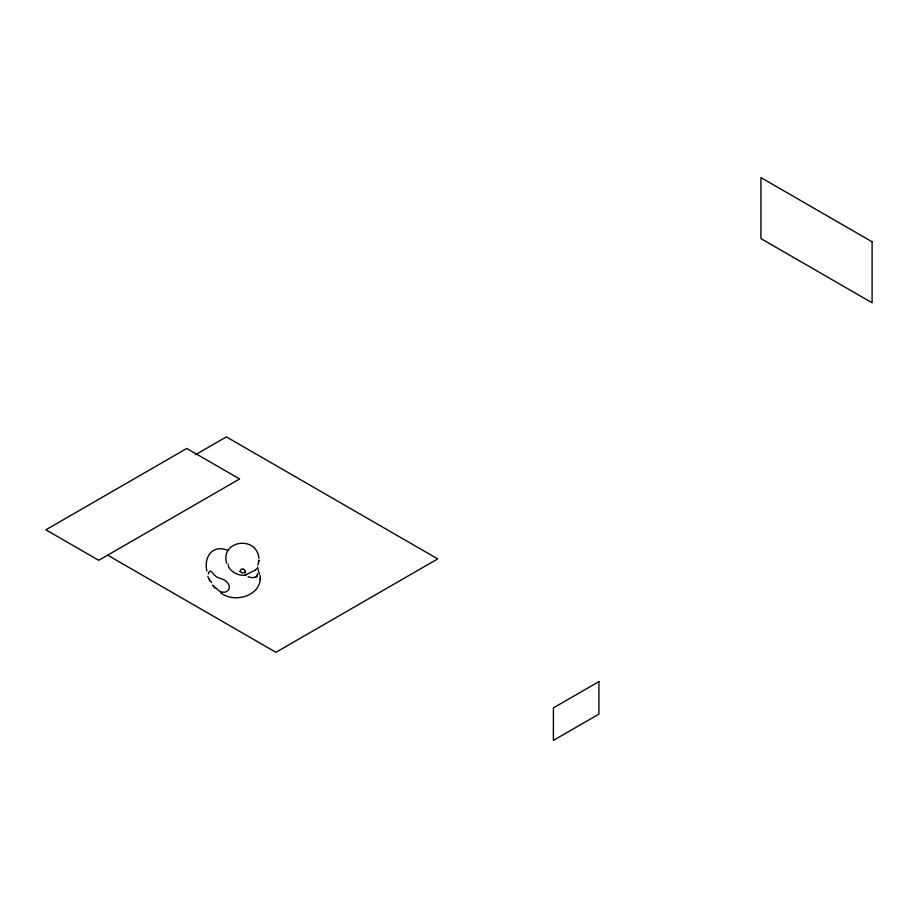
<?xml version="1.0" encoding="UTF-8"?>
<svg xmlns="http://www.w3.org/2000/svg" width="918" height="918" viewBox="0 0 918 918"><rect width="100%" height="100%" fill="white"/><g stroke="black" fill="none" stroke-linecap="round" stroke-linejoin="round"><path stroke-width="1.38" d="M208.386 573.968L208.627 572.671M257.396 573.624C258.612 578.179 251.257 578.34 248.112 576.607M220.572 592.672C234.377 603.952 262.33 595.793 260.207 575.62M228.123 564.088L228.123 564.914M260.23 579.82L260.287 577.411M209.017 572.316C209.993 568.77 213.24 573.83 214.399 575.012C216.958 578.191 221.364 578.271 224.692 580.21C236.087 588.105 223.877 598.134 215.982 587.853M257.992 565.018L258.945 560.106L258.428 561.942M259.346 574.473L257.556 566.945M245.209 572.063L245.232 570.571L243.224 569.126M256.524 568.655L255.732 569.849M245.152 572.144L242.616 573.016L240.023 571.57M195.5 454.72L226.379 436.888L437.702 558.901L275.905 652.308L107.831 555.275M255.365 570.044L247.768 573.888A20.494 7.654 -10.8 0 1 246.804 574.071L244.911 574.484L245.576 575.035M246.127 575.127C239.816 576.125 233.011 573.199 229.259 568.058M227.997 550.456C212.873 543.961 203.555 556.733 206.871 571.007M243.178 569.114L241.618 569.114A3.121 2.582 14 0 0 241.113 569.344L240 571.512M214.904 587.841L212.425 585.133M213.687 586.086L215.145 587.876M211.633 582.391L211.094 581.484M210.038 581.335L207.824 576.401M209.258 578.983L209.878 580.245M228.869 567.358L228.341 566.062M226.62 563.239C220.033 540.186 257.097 535.194 258.865 558.374M256.971 576.252L255.72 577.043L257.029 576.171M186.779 448.466L45.9 529.812L98.731 560.313L239.609 478.966L186.779 448.466M598.915 681.626L553.393 707.904L553.393 740.39L598.915 714.112L598.915 681.626M872.1 241.79L760.93 177.61L760.93 238.611L872.1 302.791L872.1 241.79"/></g></svg>
